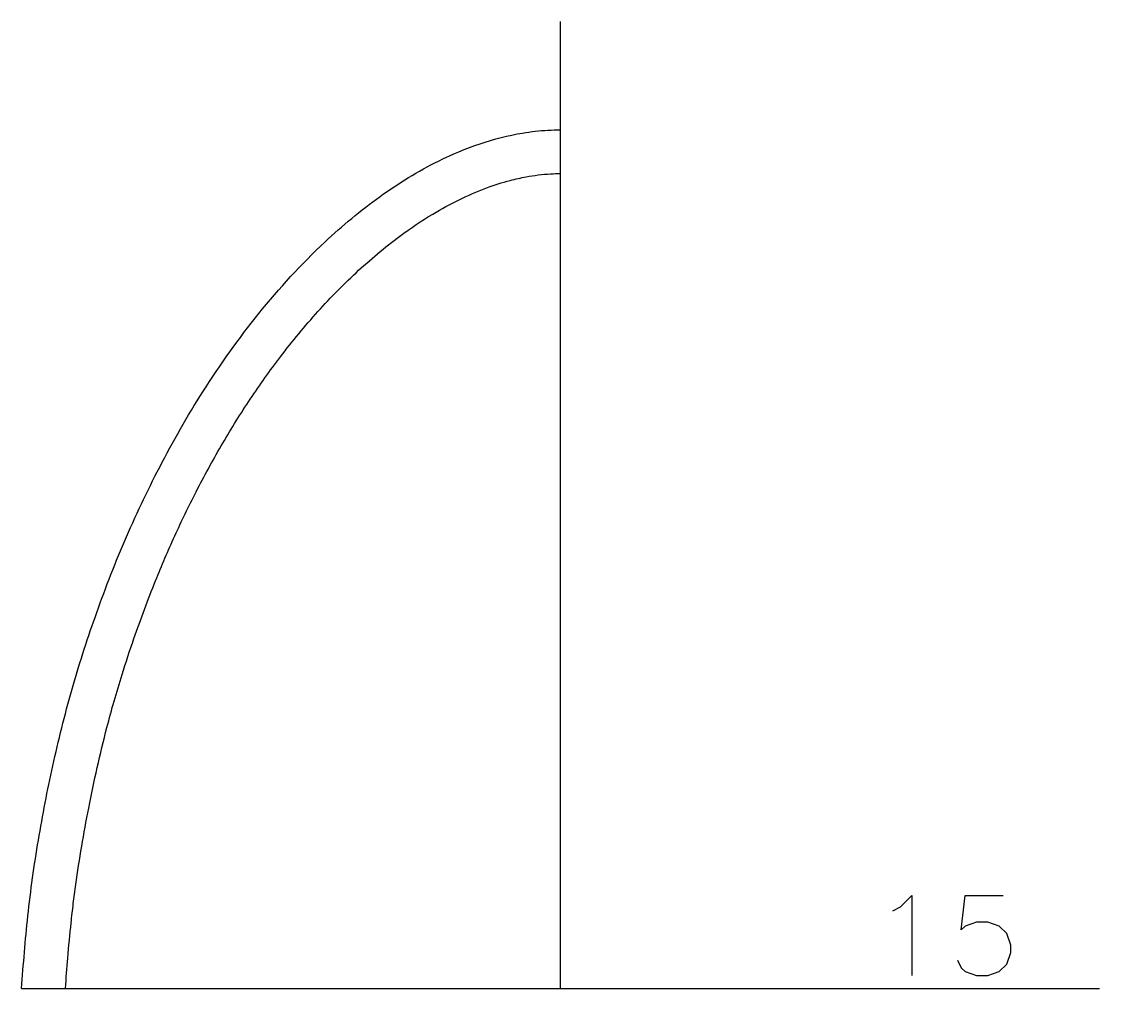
# Model space of a CAD drawing. Extents: x -7325 to -371, y -3238 to 133.
# Drawn here: x -2591.9 to -2246.9, y -666.3 to -356.8 of the extents above; entities that cross this region are included whole.
import ezdxf

# ---------------------------------------------------------------- set-up
doc = ezdxf.new("R2010")
doc.units = 0
doc.header["$MEASUREMENT"] = 0
doc.layers.add('Odd Arch Numbers', color=3, linetype='CONTINUOUS')

msp = doc.modelspace()

# ---------------------------------------------------------------- linework, layer by layer
at = {"layer": 'Odd Arch Numbers'}
for p, q in [((-2419.4, -666.28), (-2419.4, -356.81)), ((-2591.88, -666.28), (-2246.92, -666.28))]:
    msp.add_line(p, q, dxfattribs=at)
for points in [[(-2313.07, -641.43), (-2310.63, -640.21), (-2306.98, -636.56), (-2306.98, -662.13)], [(-2292.36, -657.26), (-2291.15, -659.7), (-2289.93, -660.91), (-2286.27, -662.13), (-2282.62, -662.13), (-2278.97, -660.91), (-2276.53, -658.48), (-2275.31, -654.82), (-2275.31, -652.39), (-2276.53, -648.74), (-2278.97, -646.3), (-2282.62, -645.08), (-2286.27, -645.08), (-2289.93, -646.3), (-2291.15, -647.52), (-2289.93, -636.56), (-2277.75, -636.56)]]:
    msp.add_lwpolyline(points, dxfattribs=at)
for points, knots in [([(-2591.88, -666.28), (-2591.29, -658.54), (-2590.07, -642.64), (-2586.7, -618.86), (-2582.03, -594.74), (-2576.12, -570.9), (-2568.43, -546.93), (-2559.19, -523.01), (-2547.76, -498.83), (-2533.74, -474.21), (-2516.36, -449.79), (-2497.25, -428.82), (-2477.75, -412.56), (-2460.87, -402.17), (-2445.37, -395.64), (-2433.5, -392.57), (-2424.8, -391.59), (-2420.74, -391.46), (-2419.4, -391.46)], [0, 0, 0, 0, 23.277039, 47.830942, 71.993074, 96.983251, 121.447981, 147.48266, 173.828769, 201.629149, 232.384228, 263.544351, 286.470079, 308.353211, 322.734884, 336.803286, 344.935054, 348.96317, 348.96317, 348.96317, 348.96317]), ([(-2577.84, -666.28), (-2577.59, -663.01), (-2577.34, -659.77), (-2576.75, -652.75), (-2576.41, -648.99), (-2575.8, -643.23), (-2575.56, -641.19), (-2575.06, -637.1), (-2574.79, -635.06), (-2573.94, -628.93), (-2573.31, -624.85), (-2571.93, -616.68), (-2571.18, -612.6), (-2569.54, -604.21), (-2568.63, -599.9), (-2566.69, -591.31), (-2565.66, -587.05), (-2563.81, -579.95), (-2563.04, -577.11), (-2561.43, -571.46), (-2560.59, -568.64), (-2558.51, -561.98), (-2557.25, -558.14), (-2554.84, -551.19), (-2553.73, -548.08), (-2551.42, -541.9), (-2550.23, -538.83), (-2547.04, -530.93), (-2544.99, -526.14), (-2540.66, -516.65), (-2538.38, -511.96), (-2533.46, -502.35), (-2530.79, -497.45), (-2525.22, -487.84), (-2522.31, -483.13), (-2516.21, -473.91), (-2513.02, -469.4), (-2505.91, -460.01), (-2501.94, -455.15), (-2493.66, -445.84), (-2489.34, -441.4), (-2480.34, -433.01), (-2475.66, -429.08), (-2467.36, -422.94), (-2463.84, -420.57), (-2457.49, -416.75), (-2454.69, -415.22), (-2449.02, -412.44), (-2446.14, -411.19), (-2440.67, -409.15), (-2438.07, -408.32), (-2433.78, -407.2), (-2432.1, -406.82), (-2429.12, -406.27), (-2427.81, -406.07), (-2425.19, -405.75), (-2423.87, -405.63), (-2421.49, -405.49), (-2420.43, -405.46), (-2419.4, -405.46)], [1.071788, 1.071788, 1.071788, 1.071788, 10.922073, 10.922073, 22.571171, 22.571171, 28.971177, 28.971177, 35.371183, 35.371183, 48.171195, 48.171195, 60.971207, 60.971207, 74.585655, 74.585655, 88.200102, 88.200102, 97.363972, 97.363972, 106.527842, 106.527842, 119.080974, 119.080974, 129.325074, 129.325074, 139.569174, 139.569174, 155.847887, 155.847887, 172.126601, 172.126601, 189.558914, 189.558914, 206.991228, 206.991228, 224.423542, 224.423542, 244.292154, 244.292154, 264.160766, 264.160766, 284.029378, 284.029378, 298.055657, 298.055657, 308.812612, 308.812612, 319.569566, 319.569566, 329.144012, 329.144012, 335.327339, 335.327339, 340.157651, 340.157651, 344.987962, 344.987962, 348.932645, 348.932645, 348.932645, 348.932645])]:
    msp.add_open_spline(points, degree=3, knots=knots, dxfattribs=at)

doc.saveas('drawing.dxf')
